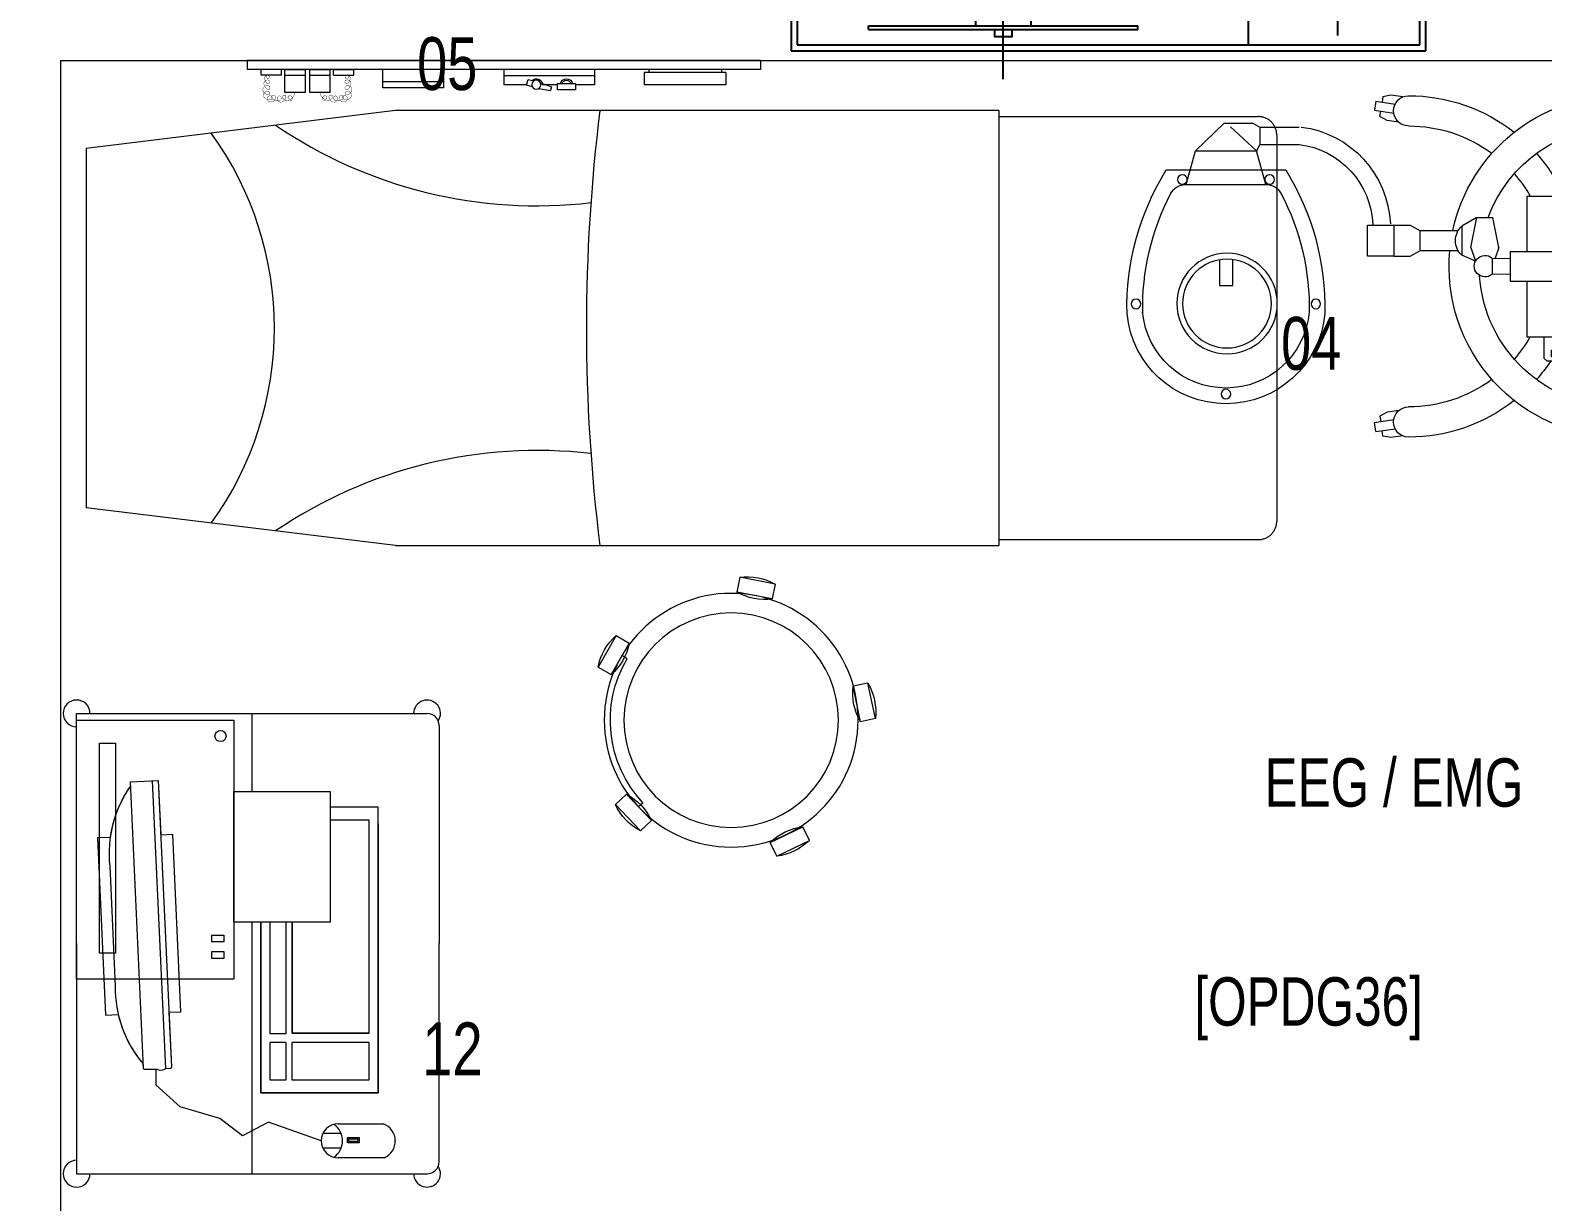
# Model space of a CAD drawing. Extents: x -234346 to 58427, y -132654 to -82394.
# Drawn here: x -101124 to -98621, y -107731 to -105792 of the extents above; entities that cross this region are included whole.
import ezdxf

# ---------------------------------------------------------------- set-up
doc = ezdxf.new("R2010")
doc.units = 0
doc.header["$LTSCALE"] = 8
doc.linetypes.add('HIDDEN', pattern=[9.525, 6.35, -3.175])
doc.layers.get('0').update_dxf_attribs({"color": 9, "lineweight": 5})
for name, color, linetype, lineweight in [('72_EGR_BASE_TEXT', 9, 'Continuous', 5), ('72_EGR_EQP_TAG', 9, 'Continuous', 5), ('F-ANNO-TEXT-PL', 7, 'Continuous', 25), ('LOADING', 9, 'Continuous', 5), ('Walls', 9, 'Continuous', 5)]:
    doc.layers.add(name, color=color, linetype=linetype, lineweight=lineweight)
doc.layers.add('FF-EQPM', color=3, linetype='Continuous')
doc.layers.add('FIRE', color=1, linetype='Continuous')
doc.styles.add('ROMAND', font='romand.shx')
doc.styles.add('X3G_ENTITY_257CFD', font='swisscl.ttf', dxfattribs={"height": 200})
doc.styles.add('X3G_ENTITY_2587E2', font='swisscl.ttf', dxfattribs={"height": 200})
doc.styles.add('X3G_ENTITY_258862', font='swisscl.ttf', dxfattribs={"height": 200})

# ---------------------------------------------------------------- blocks, each defined once
blk = doc.blocks.new('FHR')
for p, q in [((174.1, 276.7), (174.1, -46.7)), ((525, 230), (-525, 230)), ((-525, 230), (-525, 0)), ((525, 0), (525, 230)), ((515, 220), (-515, 220)), ((-515, 220), (-515, 0)), ((-378.9, 6.4), (-378.9, 204.4)), ((-231.4, 7.7), (-231.4, 220)), ((515, 0), (515, 220)), ((397, 194.9), (-48.8, 194.9)), ((-48.8, 194.9), (-48.8, 188.6)), ((397, 188.6), (-48.8, 188.6)), ((219.5, 188.6), (219.5, 41.4)), ((397, 194.9), (397, 188.6)), ((-286.9, 105.4), (-484.9, 105.4)), ((-392.7, 112.7), (-462.8, 112.7)), ((-385.2, 112.7), (-389, 105.7)), ((-389, 105.7), (-385.9, 98.1)), ((-303, 112.7), (-385.2, 112.7)), ((12.4, 115), (335.8, 115)), ((-392.7, 98.1), (-463.4, 98.1)), ((-303.1, 98.1), (-385.9, 98.1)), ((397, 41.4), (-48.8, 41.4)), ((-48.8, 35.1), (-48.8, 41.4)), ((397, 35.1), (-48.8, 35.1)), ((397, 35.1), (397, 41.4)), ((-525, 0), (525, 0)), ((-515, 10), (499.5, 10)), ((499.5, 10), (499.5, 0))]:
    blk.add_line(p, q)
for points in [[(159.9, 194.9), (159.9, 206.6), (188.3, 206.6), (188.3, 194.9)], [(128.7, 41.4), (128.7, 188.6)], [(159.9, 35.1), (162.2, 16.1), (185.5, 16.1), (188.3, 35.1)]]:
    blk.add_lwpolyline(points)
for centre, radius, start, end in [((-378.9, 105.4), 62.3, 6.756, 173.244), ((-378.9, 105.4), 58.4, 7.2101, 172.7899), ((-462.7, 105.4), 7.34, 90.5278, 264.1052), ((-378.9, 105.4), 15.6, 27.9958, 332.0042), ((-326.5, 110), 16.7, 314.3322, 342.9449), ((-330.6, 98.9), 21, 17.9265, 41.228), ((-314.8, 110), 16.7, 314.3322, 342.9449), ((-318.8, 98.9), 21, 17.9265, 41.228), ((-378.9, 105.4), 62.3, 186.756, 353.244), ((-378.9, 105.4), 58.4, 187.2101, 352.7899), ((513.5, -3.5), 19.4, 85.5009, 136.0643)]:
    blk.add_arc(centre, radius, start, end)
blk = doc.blocks.new('FFGF')
at = {"layer": 'FF-EQPM', "ltscale": 0.01, "rotation": 180}
blk.add_blockref('FHR', (-99340, -105596.5), dxfattribs=at)
blk = doc.blocks.new('ME19011A-P')
for p, q in [((-0.425, 0), (0.425, 0)), ((-0.425, 0), (-0.425, -0.015)), ((0.425, 0), (0.425, -0.015)), ((-0.425, -0.015), (0.425, -0.015)), ((-0.3675, -0.0198), (-0.2325, -0.0198)), ((-0.3675, -0.0198), (-0.3675, -0.0399)), ((-0.36, -0.015), (-0.36, -0.0198)), ((-0.24, -0.015), (-0.24, -0.0198)), ((-0.2325, -0.0198), (-0.2325, -0.0399)), ((-0.15, -0.015), (-0.15, -0.04)), ((-0.15, -0.025), (0, -0.025)), ((0, -0.015), (0, -0.04)), ((0.1, -0.015), (0.1, -0.045)), ((0.2, -0.045), (0.2, -0.015)), ((0.2818, -0.015), (0.2484, -0.015)), ((0.2484, -0.0243), (0.2484, -0.015)), ((0.2818, -0.0243), (0.2484, -0.0243)), ((0.2818, -0.0243), (0.2818, -0.015)), ((0.3211, -0.015), (0.2877, -0.015)), ((0.2877, -0.015), (0.2877, -0.0531)), ((0.3211, -0.0243), (0.2877, -0.0243)), ((0.3211, -0.0531), (0.3211, -0.015)), ((0.3623, -0.015), (0.3289, -0.015)), ((0.3289, -0.015), (0.3289, -0.0531)), ((0.3623, -0.0243), (0.3289, -0.0243)), ((0.3623, -0.0531), (0.3623, -0.015)), ((0.3682, -0.0243), (0.3682, -0.015)), ((0.3682, -0.015), (0.4016, -0.015)), ((0.3682, -0.0243), (0.4016, -0.0243)), ((0.4016, -0.0243), (0.4016, -0.015)), ((-0.3675, -0.0399), (-0.2325, -0.0399)), ((-0.15, -0.04), (-0.1187, -0.04)), ((-0.0887, -0.04), (-0.0637, -0.04)), ((-0.0606, -0.0371), (-0.0787, -0.0432)), ((-0.0787, -0.0432), (-0.077, -0.0497)), ((-0.0582, -0.046), (-0.077, -0.0497)), ((-0.0402, -0.0312), (-0.0496, -0.0337)), ((-0.047, -0.0434), (-0.0376, -0.0409)), ((-0.0376, -0.0409), (-0.0402, -0.0312)), ((-0.0379, -0.04), (0, -0.04)), ((0.1, -0.035), (0.2, -0.035)), ((0.1, -0.045), (0.2, -0.045)), ((0.2877, -0.0531), (0.3211, -0.0531)), ((0.3289, -0.0531), (0.3623, -0.0531))]:
    blk.add_line(p, q)
at = {"const_width": 0.000601}
for points in [[(0.3044, -0.0531, -0.184574), (0.2977, -0.0636, -1.44364), (0.2961, -0.0581, -0.837915), (0.2969, -0.0664, -0.30536), (0.2839, -0.062, -1.584726), (0.2894, -0.0609, -0.253153), (0.2827, -0.0684, -0.874198), (0.2775, -0.0585, -0.915253), (0.2791, -0.0658, -0.223821), (0.2683, -0.0644, -1.703343), (0.272, -0.0597, -0.588962), (0.2621, -0.068, -0.717795), (0.2625, -0.0581, -0.983104), (0.2645, -0.0644, -0.326362), (0.2534, -0.0609, -0.758716), (0.2609, -0.0514, -0.906186), (0.2593, -0.0565, -0.189488), (0.2526, -0.0522, -0.7948), (0.2613, -0.0423, -1.223996), (0.2574, -0.047, -0.072149), (0.2534, -0.0403, -0.645886), (0.2609, -0.0324, -1.366917), (0.2574, -0.0371, -0.078415), (0.2542, -0.0308, -0.723006), (0.2613, -0.0256, -1.105484), (0.2582, -0.0292, -0.221197), (0.2566, -0.0243, -0.221197)], [(0.3456, -0.0531, 0.184574), (0.3523, -0.0636, 1.44364), (0.3539, -0.0581, 0.837915), (0.3531, -0.0664, 0.30536), (0.3661, -0.062, 1.584726), (0.3606, -0.0609, 0.253153), (0.3673, -0.0684, 0.874198), (0.3725, -0.0585, 0.915253), (0.3709, -0.0658, 0.223821), (0.3817, -0.0644, 1.703343), (0.378, -0.0597, 0.588962), (0.3879, -0.068, 0.717795), (0.3875, -0.0581, 0.983104), (0.3855, -0.0644, 0.326362), (0.3966, -0.0609, 0.758716), (0.3891, -0.0514, 0.906186), (0.3907, -0.0565, 0.189488), (0.3974, -0.0522, 0.7948), (0.3887, -0.0423, 1.223996), (0.3926, -0.047, 0.072149), (0.3966, -0.0403, 0.645886), (0.3891, -0.0324, 1.366917), (0.3926, -0.0371, 0.078415), (0.3958, -0.0308, 0.723006), (0.3887, -0.0256, 1.105484), (0.3918, -0.0292, 0.221197), (0.3934, -0.0243, 0.221197)]]:
    blk.add_lwpolyline(points, format="xyb", dxfattribs=at)
blk.add_lwpolyline([(-0.1187, -0.0482), (-0.0887, -0.0482), (-0.0887, -0.0382), (-0.1187, -0.0382)], close=True)
blk.add_circle((-0.0537, -0.04), 0.0075)
for centre, radius, start, end in [((-0.1037, -0.04), 0.01, 10.4593, 169.5407), ((-0.1037, -0.04), 0.0075, 14.0075, 165.9925), ((-0.0537, -0.04), 0.01, 45, 180)]:
    blk.add_arc(centre, radius, start, end)
blk = doc.blocks.new('M.44.57.64')
at = {"layer": 'LOADING', "xscale": 1000.000000000002, "yscale": 1000.000000000002, "zscale": 1000.000000000002, "rotation": 225.9999036123427}
blk.add_blockref('ME19011A-P', (-80806.9, 16720.7), dxfattribs=at)
blk = doc.blocks.new('HF13902-P')
at = {"linetype": 'HIDDEN'}
for p, q in [((-0.35, -0.6824), (-0.35, -1.1124)), ((0.35, -0.6824), (0.35, -1.1124)), ((0.32, -1.1424), (-0.32, -1.1424))]:
    blk.add_line(p, q, dxfattribs=at)
at = {"linetype": 'Continuous'}
for points in [[(0.36, -0.5224), (0.36, -0.5224), (0.36, -0.5224), (0.36, -0.5224), (0.36, -0.5224), (0.36, -0.5224), (0.36, -0.5224), (0.36, -0.5224), (0.36, -0.5224), (0.36, -0.5224), (0.36, -0.5224), (0.36, -0.5224), (0.36, -0.5224), (0.36, -0.5224), (0.36, -0.5224), (0.36, -0.5224), (0.36, -0.5224), (0.36, -0.5224), (0.36, -0.5224), (0.36, -0.5224), (0.36, -0.5224), (0.36, -0.5224), (0.36, -0.5224), (0.36, -0.5224), (0.36, -0.5224), (0.36, -0.5224), (0.36, -0.5224), (0.36, -0.5224), (0.36, -0.5224), (0.36, -0.5224), (0.36, -0.5224), (0.36, -0.5224), (0.36, -0.5224), (0.36, -0.5224), (0.36, -0.5224), (0.36, -0.5224), (0.36, -0.5224), (0.36, -0.5224), (0.36, -0.5224), (0.36, -0.5224), (0.36, -0.5224), (0.36, -0.5224), (0.36, -0.5224), (0.36, -0.5224), (0.36, -0.5224), (0.36, -0.5224), (0.36, -0.5224), (0.36, -0.5224), (0.36, -0.5224), (0.36, -0.5224), (0.36, -0.5224), (0.36, -0.5224), (0.36, -0.5224), (0.36, -0.5224), (0.36, -0.5224), (0.36, -0.5224), (0.36, -0.5224), (0.36, -0.5224), (0.36, -0.5224), (0.36, -0.5224), (0.36, -0.5224), (0.36, -0.5224), (0.36, -0.5224), (0.36, -0.5224), (0.36, -0.5224), (0.36, -0.5224), (0.36, -0.5224), (0.36, -0.5224), (0.36, -0.5224), (0.36, -0.5224), (0.36, -0.5224), (0.36, -0.5224), (0.36, -0.5224), (0.36, -0.5224), (0.36, -0.5224), (0.36, -0.5224), (0.36, -0.5224), (0.36, -0.5224), (0.36, -0.5224), (0.36, -0.5224), (0.36, -0.5224), (0.36, -0.5224), (0.36, -0.5224), (0.36, -0.5224), (0.36, -0.5224), (0.36, -0.5224), (0.36, -0.5224), (0.36, -0.5224), (0.36, -0.5224), (0.36, -0.5224), (0.36, -0.5224), (0.36, -0.5224), (0.36, -0.5224), (0.36, -0.5224), (0.36, -0.5224), (0.36, -0.5224), (0.36, -0.5224), (0.36, -0.5224), (0.36, -0.5224), (0.36, -0.5224), (0.36, -0.5224), (0.36, -0.5224), (0.36, -0.5224), (0.36, -0.5224), (0.36, -0.5224), (0.36, -0.5224), (0.36, -0.5224), (0.36, -0.5224), (0.36, -0.5224), (0.36, -0.5224), (0.36, -0.5224), (0.36, -0.5224), (0.36, -0.5224), (0.36, -0.5224), (0.36, -0.5224), (0.36, -0.5224), (0.36, -0.5224), (0.36, -0.5224), (0.36, -0.5224), (0.36, -0.5224), (0.36, -0.5224), (0.36, -0.5224), (0.36, -0.5224), (0.36, -0.5224), (0.36, -0.5224), (0.36, -0.5224), (0.36, -0.5224), (0.36, -0.5224), (0.36, -0.5224), (0.36, -0.5224), (0.36, -0.5224), (0.36, -0.5224), (0.36, -0.5224), (0.36, -0.5224), (0.36, -0.5224), (0.36, -0.5224), (0.36, -0.5224), (0.36, -0.5224), (0.36, -0.5224), (0.36, -0.5224), (0.36, -0.5224), (0.36, -0.5224), (0.36, -0.5224), (0.36, -0.5224), (0.36, -0.5224), (0.36, -0.5224), (0.36, -0.5224), (0.36, -0.5224), (0.36, -0.5224), (0.36, -0.5224), (0.36, -0.5224), (0.36, -0.5224), (0.36, -0.5224), (0.36, -0.5224), (0.36, -0.5224), (0.36, -0.5224), (0.36, -0.5224), (0.36, -0.5224), (0.36, -0.5224), (0.36, -0.5224), (0.36, -0.5224), (0.36, -0.5224), (0.36, -0.5224), (0.36, -0.5224), (0.36, -0.5224), (0.36, -0.5224), (0.36, -0.5224), (0.36, -0.5224), (0.36, -0.5224), (0.36, -0.5224), (0.36, -0.5224), (0.36, -0.5224), (0.36, -0.5224), (0.36, -0.5224), (0.36, -0.5224), (0.36, -0.5224), (0.36, -0.5224), (0.36, -0.5224), (0.36, -0.5224), (0.36, -0.5224), (0.36, -0.5224), (0.36, -0.5224), (0.36, -0.5224), (0.36, -0.5224), (0.36, -0.5224), (0.36, -0.5224), (0.36, -0.5224), (0.36, -0.5224), (0.36, -0.5224), (0.36, -0.5224), (0.36, -0.5224), (0.36, -0.5224), (0.36, -0.5224), (0.36, -0.5224), (0.36, -0.5224), (0.36, -0.5224), (0.36, -0.5224), (0.36, -0.5224), (0.36, -0.5224), (0.36, -0.5224), (0.36, -0.5224), (0.36, -0.5224), (0.36, -0.5224), (0.36, -0.5224), (0.36, -0.5224), (0.36, -0.5224), (0.36, -0.5224), (0.36, -0.5224), (0.36, -0.5224), (0.36, -0.5224), (0.36, -0.5224), (0.36, -0.5224), (0.36, -0.5224), (0.36, -0.5224), (0.36, -0.5224), (0.36, -0.5224), (0.36, -0.5224), (0.36, -0.5224), (0.36, -0.5224)], [(0.36, -0.5224), (0.36, -0.5224), (0.36, -0.5224), (0.36, -0.5224), (0.36, -0.5224), (0.36, -0.5224), (0.36, -0.5224), (0.36, -0.5224), (0.36, -0.5224), (0.36, -0.5224), (0.36, -0.5224), (0.36, -0.5224), (0.36, -0.5224), (0.36, -0.5224), (0.36, -0.5224), (0.36, -0.5224), (0.36, -0.5224), (0.36, -0.5224), (0.36, -0.5224), (0.36, -0.5224), (0.36, -0.5224), (0.36, -0.5224), (0.36, -0.5224), (0.36, -0.5224), (0.36, -0.5224), (0.36, -0.5224), (0.36, -0.5224), (0.36, -0.5224), (0.36, -0.5224), (0.36, -0.5224), (0.36, -0.5224), (0.36, -0.5224), (0.36, -0.5224), (0.36, -0.5224), (0.36, -0.5224), (0.36, -0.5224), (0.36, -0.5224), (0.36, -0.5224), (0.36, -0.5224), (0.36, -0.5224), (0.36, -0.5224), (0.36, -0.5224), (0.36, -0.5224), (0.36, -0.5224), (0.36, -0.5224), (0.36, -0.5224), (0.36, -0.5224), (0.36, -0.5224), (0.36, -0.5224), (0.36, -0.5224), (0.36, -0.5224), (0.36, -0.5224), (0.36, -0.5224), (0.36, -0.5224), (0.36, -0.5224), (0.36, -0.5224), (0.36, -0.5224), (0.36, -0.5224), (0.36, -0.5224), (0.36, -0.5224), (0.36, -0.5224), (0.36, -0.5224), (0.36, -0.5224), (0.36, -0.5224), (0.36, -0.5224), (0.36, -0.5224), (0.36, -0.5224), (0.36, -0.5224), (0.36, -0.5224), (0.36, -0.5224), (0.36, -0.5224), (0.36, -0.5224), (0.36, -0.5224), (0.36, -0.5224), (0.36, -0.5224), (0.36, -0.5224), (0.36, -0.5224), (0.36, -0.5224), (0.36, -0.5224), (0.36, -0.5224), (0.36, -0.5224), (0.36, -0.5224), (0.36, -0.5224), (0.36, -0.5224), (0.36, -0.5224), (0.36, -0.5224), (0.36, -0.5224), (0.36, -0.5224), (0.36, -0.5224), (0.36, -0.5224), (0.36, -0.5224), (0.36, -0.5224), (0.36, -0.5224), (0.36, -0.5224), (0.36, -0.5224), (0.36, -0.5224), (0.36, -0.5224), (0.36, -0.5224), (0.36, -0.5224), (0.36, -0.5224), (0.36, -0.5224), (0.36, -0.5224), (0.36, -0.5224), (0.36, -0.5224), (0.36, -0.5224), (0.36, -0.5224), (0.36, -0.5224), (0.36, -0.5224), (0.36, -0.5224), (0.36, -0.5224), (0.36, -0.5224), (0.36, -0.5224), (0.36, -0.5224), (0.36, -0.5224), (0.36, -0.5224), (0.36, -0.5224), (0.36, -0.5224), (0.36, -0.5224), (0.36, -0.5224), (0.36, -0.5224), (0.36, -0.5224), (0.36, -0.5224), (0.36, -0.5224), (0.36, -0.5224), (0.36, -0.5224), (0.36, -0.5224), (0.36, -0.5224), (0.36, -0.5224), (0.36, -0.5224), (0.36, -0.5224), (0.36, -0.5224), (0.36, -0.5224), (0.36, -0.5224), (0.36, -0.5224), (0.36, -0.5224), (0.36, -0.5224), (0.36, -0.5224), (0.36, -0.5224), (0.36, -0.5224), (0.36, -0.5224), (0.36, -0.5224), (0.36, -0.5224), (0.36, -0.5224), (0.36, -0.5224), (0.36, -0.5224), (0.36, -0.5224), (0.36, -0.5224), (0.36, -0.5224), (0.36, -0.5224), (0.36, -0.5224), (0.36, -0.5224), (0.36, -0.5224), (0.36, -0.5224), (0.36, -0.5224), (0.36, -0.5224), (0.36, -0.5224), (0.36, -0.5224), (0.36, -0.5224), (0.36, -0.5224), (0.36, -0.5224), (0.36, -0.5224), (0.36, -0.5224), (0.36, -0.5224), (0.36, -0.5224), (0.36, -0.5224), (0.36, -0.5224), (0.36, -0.5224), (0.36, -0.5224), (0.36, -0.5224), (0.36, -0.5224), (0.36, -0.5224), (0.36, -0.5224), (0.36, -0.5224), (0.36, -0.5224), (0.36, -0.5224), (0.36, -0.5224), (0.36, -0.5224), (0.36, -0.5224), (0.36, -0.5224), (0.36, -0.5224), (0.36, -0.5224), (0.36, -0.5224), (0.36, -0.5224), (0.36, -0.5224), (0.36, -0.5224), (0.36, -0.5224), (0.36, -0.5224), (0.36, -0.5224), (0.36, -0.5224), (0.36, -0.5224), (0.36, -0.5224), (0.36, -0.5224), (0.36, -0.5224), (0.36, -0.5224), (0.36, -0.5224), (0.36, -0.5224), (0.36, -0.5224), (0.36, -0.5224), (0.36, -0.5224), (0.36, -0.5224), (0.36, -0.5224), (0.36, -0.5224), (0.36, -0.5224), (0.36, -0.5224), (0.36, -0.5224), (0.36, -0.5224), (0.36, -0.5224), (0.36, -0.5224), (0.36, -0.5224), (0.36, -0.5224), (0.36, -0.5224), (0.36, -0.5224), (0.36, -0.5224), (0.36, -0.5224)], [(0.36, -0.5224), (0.36, -0.5224), (0.36, -0.5224), (0.36, -0.5224), (0.36, -0.5224), (0.36, -0.5224), (0.36, -0.5224), (0.36, -0.5224), (0.36, -0.5224), (0.36, -0.5224), (0.36, -0.5224), (0.36, -0.5224), (0.36, -0.5224), (0.36, -0.5224), (0.36, -0.5224), (0.36, -0.5224), (0.36, -0.5224), (0.36, -0.5224), (0.36, -0.5224), (0.36, -0.5224), (0.36, -0.5224), (0.36, -0.5224), (0.36, -0.5224), (0.36, -0.5224), (0.36, -0.5224), (0.36, -0.5224), (0.36, -0.5224), (0.36, -0.5224), (0.36, -0.5224), (0.36, -0.5224), (0.36, -0.5224), (0.36, -0.5224), (0.36, -0.5224), (0.36, -0.5224), (0.36, -0.5224), (0.36, -0.5224), (0.36, -0.5224), (0.36, -0.5224), (0.36, -0.5224), (0.36, -0.5224), (0.36, -0.5224), (0.36, -0.5224), (0.36, -0.5224), (0.36, -0.5224), (0.36, -0.5224), (0.36, -0.5224), (0.36, -0.5224), (0.36, -0.5224), (0.36, -0.5224), (0.36, -0.5224), (0.36, -0.5224), (0.36, -0.5224), (0.36, -0.5224), (0.36, -0.5224), (0.36, -0.5224), (0.36, -0.5224), (0.36, -0.5224), (0.36, -0.5224), (0.36, -0.5224), (0.36, -0.5224), (0.36, -0.5224), (0.36, -0.5224), (0.36, -0.5224), (0.36, -0.5224), (0.36, -0.5224), (0.36, -0.5224), (0.36, -0.5224), (0.36, -0.5224), (0.36, -0.5224), (0.36, -0.5224), (0.36, -0.5224), (0.36, -0.5224), (0.36, -0.5224), (0.36, -0.5224), (0.36, -0.5224), (0.36, -0.5224), (0.36, -0.5224), (0.36, -0.5224), (0.36, -0.5224), (0.36, -0.5224), (0.36, -0.5224), (0.36, -0.5224), (0.36, -0.5224), (0.36, -0.5224), (0.36, -0.5224), (0.36, -0.5224), (0.36, -0.5224), (0.36, -0.5224), (0.36, -0.5224), (0.36, -0.5224), (0.36, -0.5224), (0.36, -0.5224), (0.36, -0.5224), (0.36, -0.5224), (0.36, -0.5224), (0.36, -0.5224), (0.36, -0.5224), (0.36, -0.5224), (0.36, -0.5224), (0.36, -0.5224), (0.36, -0.5224), (0.36, -0.5224), (0.36, -0.5224), (0.36, -0.5224), (0.36, -0.5224), (0.36, -0.5224), (0.36, -0.5224), (0.36, -0.5224), (0.36, -0.5224), (0.36, -0.5224), (0.36, -0.5224), (0.36, -0.5224), (0.36, -0.5224), (0.36, -0.5224), (0.36, -0.5224), (0.36, -0.5224), (0.36, -0.5224), (0.36, -0.5224), (0.36, -0.5224), (0.36, -0.5224), (0.36, -0.5224), (0.36, -0.5224), (0.36, -0.5224), (0.36, -0.5224), (0.36, -0.5224), (0.36, -0.5224), (0.36, -0.5224), (0.36, -0.5224), (0.36, -0.5224), (0.36, -0.5224), (0.36, -0.5224), (0.36, -0.5224), (0.36, -0.5224), (0.36, -0.5224), (0.36, -0.5224), (0.36, -0.5224), (0.36, -0.5224), (0.36, -0.5224), (0.36, -0.5224), (0.36, -0.5224), (0.36, -0.5224), (0.36, -0.5224), (0.36, -0.5224), (0.36, -0.5224), (0.36, -0.5224), (0.36, -0.5224), (0.36, -0.5224), (0.36, -0.5224), (0.36, -0.5224), (0.36, -0.5224), (0.36, -0.5224), (0.36, -0.5224), (0.36, -0.5224), (0.36, -0.5224), (0.36, -0.5224), (0.36, -0.5224), (0.36, -0.5224), (0.36, -0.5224), (0.36, -0.5224), (0.36, -0.5224), (0.36, -0.5224), (0.36, -0.5224), (0.36, -0.5224), (0.36, -0.5224), (0.36, -0.5224), (0.36, -0.5224), (0.36, -0.5224), (0.36, -0.5224), (0.36, -0.5224), (0.36, -0.5224), (0.36, -0.5224), (0.36, -0.5224), (0.36, -0.5224), (0.36, -0.5224), (0.36, -0.5224), (0.36, -0.5224), (0.36, -0.5224), (0.36, -0.5224), (0.36, -0.5224), (0.36, -0.5224), (0.36, -0.5224), (0.36, -0.5224), (0.36, -0.5224), (0.36, -0.5224), (0.36, -0.5224), (0.36, -0.5224), (0.36, -0.5224), (0.36, -0.5224), (0.36, -0.5224), (0.36, -0.5224), (0.36, -0.5224), (0.36, -0.5224), (0.36, -0.5224), (0.36, -0.5224), (0.36, -0.5224), (0.36, -0.5224), (0.36, -0.5224), (0.36, -0.5224), (0.36, -0.5224), (0.36, -0.5224), (0.36, -0.5224), (0.36, -0.5224), (0.36, -0.5224), (0.36, -0.5224), (0.36, -0.5224), (0.36, -0.5224), (0.36, -0.5224), (0.36, -0.5224), (0.36, -0.5224), (0.36, -0.5224), (0.36, -0.5224), (0.36, -0.5224), (0.36, -0.5224), (0.36, -0.5224), (0.36, -0.5224), (0.36, -0.5224), (0.36, -0.5224), (0.36, -0.5224), (0.36, -0.5224), (0.36, -0.5224), (0.36, -0.5224), (0.36, -0.5224), (0.36, -0.5224), (0.36, -0.5224), (0.36, -0.5224), (0.36, -0.5224), (0.36, -0.5224), (0.36, -0.5224), (0.36, -0.5224), (0.36, -0.5224), (0.36, -0.5224), (0.36, -0.5224), (0.36, -0.5224), (0.36, -0.5224), (0.36, -0.5224), (0.36, -0.5224), (0.36, -0.5224), (0.36, -0.5224), (0.36, -0.5224), (0.36, -0.5224), (0.36, -0.5224), (0.36, -0.5224), (0.36, -0.5224), (0.36, -0.5224), (0.36, -0.5224), (0.36, -0.5224), (0.36, -0.5224), (0.36, -0.5224), (0.36, -0.5224), (0.36, -0.5224), (0.36, -0.5224), (0.36, -0.5224), (0.36, -0.5224), (0.36, -0.5224), (0.36, -0.5224), (0.36, -0.5224), (0.36, -0.5224), (0.36, -0.5224), (0.36, -0.5224), (0.36, -0.5224), (0.36, -0.5224), (0.36, -0.5224), (0.36, -0.5224), (0.36, -0.5224), (0.36, -0.5224), (0.36, -0.5224), (0.36, -0.5224), (0.36, -0.5224), (0.36, -0.5224), (0.36, -0.5224), (0.36, -0.5224), (0.36, -0.5224), (0.36, -0.5224), (0.36, -0.5224), (0.36, -0.5224), (0.36, -0.5224), (0.36, -0.5224)]]:
    blk.add_lwpolyline(points, close=True, dxfattribs=at)
for points in [[(0.36, -0.5224), (0.36, -0.5224), (0.36, -0.5224), (0.36, -0.5224), (0.36, -0.5224), (0.36, -0.5224), (0.36, -0.5224), (0.36, -0.5224)], [(0.36, -0.5224), (0.36, -0.5224), (0.36, -0.5224), (0.36, -0.5224), (0.36, -0.5224), (0.36, -0.5224), (0.36, -0.5224), (0.36, -0.5224), (0.36, -0.5224), (0.36, -0.5224), (0.36, -0.5224), (0.36, -0.5224), (0.36, -0.5224), (0.36, -0.5224), (0.36, -0.5224), (0.36, -0.5224), (0.36, -0.5224), (0.36, -0.5224), (0.36, -0.5224), (0.36, -0.5224), (0.36, -0.5224), (0.36, -0.5224), (0.36, -0.5224), (0.36, -0.5224), (0.36, -0.5224), (0.36, -0.5224), (0.36, -0.5224), (0.36, -0.5224), (0.36, -0.5224), (0.36, -0.5224), (0.36, -0.5224), (0.36, -0.5224), (0.36, -0.5224), (0.36, -0.5224), (0.36, -0.5224), (0.36, -0.5224), (0.36, -0.5224), (0.36, -0.5224), (0.36, -0.5224), (0.36, -0.5224), (0.36, -0.5224), (0.36, -0.5224), (0.36, -0.5224), (0.36, -0.5224), (0.36, -0.5224), (0.36, -0.5224), (0.36, -0.5224), (0.36, -0.5224), (0.36, -0.5224), (0.36, -0.5224), (0.36, -0.5224), (0.36, -0.5224), (0.36, -0.5224), (0.36, -0.5224), (0.36, -0.5224), (0.36, -0.5224), (0.36, -0.5224), (0.36, -0.5224), (0.36, -0.5224), (0.36, -0.5224), (0.36, -0.5224), (0.36, -0.5224), (0.36, -0.5224), (0.36, -0.5224), (0.36, -0.5224), (0.36, -0.5224), (0.36, -0.5224), (0.36, -0.5224), (0.36, -0.5224), (0.36, -0.5224), (0.36, -0.5224), (0.36, -0.5224), (0.36, -0.5224), (0.36, -0.5224), (0.36, -0.5224), (0.36, -0.5224), (0.36, -0.5224), (0.36, -0.5224), (0.36, -0.5224), (0.36, -0.5224), (0.36, -0.5224), (0.36, -0.5224), (0.36, -0.5224), (0.36, -0.5224), (0.36, -0.5224), (0.36, -0.5224), (0.36, -0.5224), (0.36, -0.5224), (0.36, -0.5224), (0.36, -0.5224), (0.36, -0.5224), (0.36, -0.5224), (0.36, -0.5224), (0.36, -0.5224), (0.36, -0.5224), (0.36, -0.5224), (0.36, -0.5224), (0.36, -0.5224), (0.36, -0.5224), (0.36, -0.5224), (0.36, -0.5224), (0.36, -0.5224), (0.36, -0.5224), (0.36, -0.5224), (0.36, -0.5224), (0.36, -0.5224), (0.36, -0.5224), (0.36, -0.5224), (0.36, -0.5224), (0.36, -0.5224), (0.36, -0.5224)], [(0.36, -0.5224), (0.36, -0.5224), (0.36, -0.5224), (0.36, -0.5224), (0.36, -0.5224), (0.36, -0.5224), (0.36, -0.5224), (0.36, -0.5224), (0.36, -0.5224), (0.36, -0.5224), (0.36, -0.5224), (0.36, -0.5224), (0.36, -0.5224), (0.36, -0.5224), (0.36, -0.5224), (0.36, -0.5224), (0.36, -0.5224)], [(0.36, -0.5224), (0.36, -0.5224), (0.36, -0.5224), (0.36, -0.5224), (0.36, -0.5224), (0.36, -0.5224), (0.36, -0.5224)], [(0.36, -0.5224), (0.36, -0.5224), (0.36, -0.5224), (0.36, -0.5224), (0.36, -0.5224), (0.36, -0.5224), (0.36, -0.5224), (0.36, -0.5224), (0.36, -0.5224), (0.36, -0.5224), (0.36, -0.5224), (0.36, -0.5224)], [(0.36, -0.5224), (0.36, -0.5224), (0.36, -0.5224), (0.36, -0.5224), (0.36, -0.5224), (0.36, -0.5224), (0.36, -0.5224), (0.36, -0.5224), (0.36, -0.5224), (0.36, -0.5224), (0.36, -0.5224), (0.36, -0.5224), (0.36, -0.5224), (0.36, -0.5224), (0.36, -0.5224), (0.36, -0.5224), (0.36, -0.5224), (0.36, -0.5224), (0.36, -0.5224), (0.36, -0.5224), (0.36, -0.5224), (0.36, -0.5224), (0.36, -0.5224), (0.36, -0.5224), (0.36, -0.5224), (0.36, -0.5224), (0.36, -0.5224), (0.36, -0.5224), (0.36, -0.5224), (0.36, -0.5224), (0.36, -0.5224), (0.36, -0.5224), (0.36, -0.5224), (0.36, -0.5224), (0.36, -0.5224), (0.36, -0.5224), (0.36, -0.5224), (0.36, -0.5224), (0.36, -0.5224), (0.36, -0.5224), (0.36, -0.5224), (0.36, -0.5224), (0.36, -0.5224), (0.36, -0.5224), (0.36, -0.5224), (0.36, -0.5224), (0.36, -0.5224), (0.36, -0.5224), (0.36, -0.5224), (0.36, -0.5224), (0.36, -0.5224), (0.36, -0.5224), (0.36, -0.5224), (0.36, -0.5224), (0.36, -0.5224), (0.36, -0.5224), (0.36, -0.5224), (0.36, -0.5224), (0.36, -0.5224), (0.36, -0.5224), (0.36, -0.5224), (0.36, -0.5224), (0.36, -0.5224), (0.36, -0.5224), (0.36, -0.5224), (0.36, -0.5224), (0.36, -0.5224), (0.36, -0.5224), (0.36, -0.5224), (0.36, -0.5224), (0.36, -0.5224), (0.36, -0.5224), (0.36, -0.5224), (0.36, -0.5224), (0.36, -0.5224), (0.36, -0.5224), (0.36, -0.5224), (0.36, -0.5224), (0.36, -0.5224), (0.36, -0.5224), (0.36, -0.5224), (0.36, -0.5224), (0.36, -0.5224), (0.36, -0.5224), (0.36, -0.5224), (0.36, -0.5224), (0.36, -0.5224), (0.36, -0.5224), (0.36, -0.5224)], [(0.36, -0.5224), (0.36, -0.5224), (0.36, -0.5224), (0.36, -0.5224), (0.36, -0.5224), (0.36, -0.5224), (0.36, -0.5224), (0.36, -0.5224), (0.36, -0.5224), (0.36, -0.5224)], [(0.36, -0.5224), (0.36, -0.5224), (0.36, -0.5224), (0.36, -0.5224), (0.36, -0.5224), (0.36, -0.5224), (0.36, -0.5224), (0.36, -0.5224), (0.36, -0.5224), (0.36, -0.5224)], [(0.36, -0.5224), (0.36, -0.5224), (0.36, -0.5224), (0.36, -0.5224), (0.36, -0.5224), (0.36, -0.5224), (0.36, -0.5224), (0.36, -0.5224), (0.36, -0.5224), (0.36, -0.5224), (0.36, -0.5224), (0.36, -0.5224), (0.36, -0.5224), (0.36, -0.5224), (0.36, -0.5224)], [(0.36, -0.5224), (0.36, -0.5224), (0.36, -0.5224), (0.36, -0.5224), (0.36, -0.5224), (0.36, -0.5224), (0.36, -0.5224), (0.36, -0.5224), (0.36, -0.5224), (0.36, -0.5224)], [(0.36, -0.5224), (0.36, -0.5224), (0.36, -0.5224), (0.36, -0.5224), (0.36, -0.5224), (0.36, -0.5224), (0.36, -0.5224)], [(0.36, -0.5224), (0.36, -0.5224), (0.36, -0.5224), (0.36, -0.5224), (0.36, -0.5224), (0.36, -0.5224), (0.36, -0.5224), (0.36, -0.5224), (0.36, -0.5224), (0.36, -0.5224)], [(0.36, -0.5224), (0.36, -0.5224), (0.36, -0.5224), (0.36, -0.5224), (0.36, -0.5224), (0.36, -0.5224), (0.36, -0.5224), (0.36, -0.5224), (0.36, -0.5224), (0.36, -0.5224), (0.36, -0.5224), (0.36, -0.5224), (0.36, -0.5224), (0.36, -0.5224), (0.36, -0.5224), (0.36, -0.5224), (0.36, -0.5224), (0.36, -0.5224)], [(0.36, -0.5224), (0.36, -0.5224), (0.36, -0.5224), (0.36, -0.5224), (0.36, -0.5224), (0.36, -0.5224), (0.36, -0.5224), (0.36, -0.5224), (0.36, -0.5224)]]:
    blk.add_lwpolyline(points, dxfattribs=at)
blk.add_circle((0.36, -0.5224), 0.000000101)
for centre, radius, start, end in [((0, 1.0679), 0.5515, 234.1788, 305.8212), ((-0.9704, 0.0819), 0.7679, 353.3222, 34.2669), ((0.9704, 0.0819), 0.7679, 145.7331, 186.6778), ((0, -2.9071), 2.9071, 82.8865, 97.1135)]:
    blk.add_arc(centre, radius, start, end)
at = {"linetype": 'HIDDEN'}
for centre, start, end in [((-0.32, -1.1124), 180, 270), ((0.32, -1.1124), 270, 0)]:
    blk.add_arc(centre, 0.03, start, end, dxfattribs=at)
at = {"layer": 'LOADING'}
for p, q in [((-0.36, 0.3161), (-0.2975, 0.8276)), ((0.2975, 0.8276), (-0.2975, 0.8276)), ((0.36, 0.3161), (0.2975, 0.8276)), ((-0.36, 0.3161), (-0.36, -0.6824)), ((0.36, -0.6824), (0.36, 0.3161)), ((0.36, -0.6824), (-0.36, -0.6824))]:
    blk.add_line(p, q, dxfattribs=at)
blk = doc.blocks.new('mobile light')
at = {"layer": 'LOADING'}
for p, q in [((1883.78, -497.56), (1883.65, -498.45)), ((1885.1, -497.29), (1883.78, -497.56)), ((1887.04, -497.59), (1885.1, -497.29)), ((1923.94, -497.59), (1925.88, -497.29)), ((1925.88, -497.29), (1927.2, -497.56)), ((1927.2, -497.56), (1927.33, -498.45)), ((1882.58, -498.29), (1882.35, -499.8)), ((1882.35, -499.8), (1885.55, -500.28)), ((1882.58, -498.29), (1885.78, -498.78)), ((1883.28, -500.85), (1883.42, -499.96)), ((1928.41, -498.29), (1925.2, -498.78)), ((1928.63, -499.8), (1925.43, -500.28)), ((1927.7, -500.85), (1927.56, -499.96)), ((1928.41, -498.29), (1928.63, -499.8)), ((1884.47, -501.5), (1883.28, -500.85)), ((1886.4, -501.79), (1884.47, -501.5)), ((1924.58, -501.79), (1926.52, -501.5)), ((1926.52, -501.5), (1927.7, -500.85)), ((1947.59, -502.62), (1941.09, -502.62)), ((1948.76, -501.94), (1947.59, -502.62)), ((1947.59, -502.62), (1947.59, -505.45)), ((1948.15, -506.5), (1952.41, -502.55)), ((1953.47, -501.94), (1948.76, -501.94)), ((1958.23, -506.5), (1953.47, -501.94)), ((1947.59, -505.45), (1941.09, -505.45)), ((1947.59, -505.45), (1948.15, -506.5)), ((1946.6, -512.08), (1948.15, -506.5)), ((1958.23, -506.5), (1948.15, -506.5)), ((1959.78, -512.08), (1958.23, -506.5)), ((1963.08, -509.67), (1943.3, -509.67)), ((1959.78, -512.08), (1946.6, -512.08)), ((1908.01, -522.53), (1909, -517.55)), ((1911.69, -517.55), (1909, -517.55)), ((1912.69, -522.53), (1911.69, -517.55)), ((1911.69, -517.55), (1914.17, -518.99)), ((1914.17, -518.99), (1914.17, -523.77)), ((1921.08, -519.69), (1914.74, -519.69)), ((1922.73, -518.8), (1921.08, -519.69)), ((1921.08, -519.69), (1921.08, -523.01)), ((1921.08, -519.69), (1921.08, -523.01)), ((1925.38, -518.8), (1922.73, -518.8)), ((1908.01, -522.53), (1908.62, -524.28)), ((1912.69, -522.53), (1911.9, -524.78)), ((1921.08, -523.01), (1914.77, -523.01)), ((1922.73, -523.93), (1921.08, -523.04)), ((1892.68, -523.97), (1883.05, -523.97)), ((1892.68, -528.06), (1892.68, -523.24)), ((1892.68, -523.24), (1906.16, -523.24)), ((1897.5, -528.06), (1897.5, -523.24)), ((1906.16, -523.24), (1906.16, -528.06)), ((1909.15, -524.25), (1906.16, -524.32)), ((1909.15, -524.25), (1909.15, -526.94)), ((1911.9, -524.78), (1914.17, -523.77)), ((1925.38, -523.93), (1922.73, -523.93)), ((1892.68, -527.34), (1883.05, -527.34)), ((1906.16, -528.06), (1892.68, -528.06)), ((1909.15, -526.94), (1906.16, -526.87)), ((1884.47, -549.77), (1883.28, -550.42)), ((1883.28, -550.42), (1883.42, -551.31)), ((1886.4, -549.48), (1884.47, -549.77)), ((1924.58, -549.48), (1926.52, -549.77)), ((1926.52, -549.77), (1927.7, -550.42)), ((1927.7, -550.42), (1927.56, -551.31)), ((1882.35, -551.47), (1885.55, -550.99)), ((1882.58, -552.98), (1882.35, -551.47)), ((1882.58, -552.98), (1885.78, -552.5)), ((1883.78, -553.71), (1883.65, -552.82)), ((1928.41, -552.98), (1925.2, -552.5)), ((1928.63, -551.47), (1925.43, -550.99)), ((1927.2, -553.71), (1927.33, -552.82)), ((1928.41, -552.98), (1928.63, -551.47)), ((1885.1, -553.98), (1883.78, -553.71)), ((1887.04, -553.69), (1885.1, -553.98)), ((1923.94, -553.69), (1925.88, -553.98)), ((1925.88, -553.98), (1927.2, -553.71))]:
    blk.add_line(p, q, dxfattribs=at)
for points in [[(1903.33, -523.24), (1903.33, -514.02), (1891.61, -514.02), (1891.61, -523.97)], [(1954.27, -524.55), (1954.27, -528.82), (1952.05, -528.82), (1952.05, -524.5)], [(1891.61, -527.34), (1891.61, -537.34), (1903.33, -537.34), (1903.33, -528.06)], [(1892.74, -537.34), (1892.74, -539.04), (1895.76, -539.04), (1895.76, -537.34)], [(1898.05, -537.34), (1898.05, -539.5)], [(1898.05, -540.63), (1898.05, -540.87), (1898.53, -541.35), (1900.02, -541.35), (1900.5, -540.87), (1900.5, -537.34)]]:
    blk.add_lwpolyline(points, dxfattribs=at)
for points in [[(1929.78, -518.8), (1925.38, -518.8), (1925.38, -523.93), (1929.78, -523.93)], [(1899.3, -539.5), (1888.5, -539.5), (1888.5, -540.63), (1899.3, -540.63)]]:
    blk.add_lwpolyline(points, close=True, dxfattribs=at)
for centre, radius in [((1945.96, -511.25), 0.793), ((1960.42, -511.25), 0.793), ((1953.01, -531.79), 8.32), ((1953.01, -531.79), 7.35), ((1938.31, -531.85), 0.793), ((1968.07, -531.85), 0.793), ((1953.19, -546.77), 0.793)]:
    blk.add_circle(centre, radius, dxfattribs=at)
for centre, radius, start, end in [((1888.02, -499.89), 2.5, 90, 270), ((1888.02, -525.64), 28.25, 12.1463, 90), ((1922.96, -525.64), 28.25, 90, 128.2073), ((1922.96, -499.89), 2.5, 270, 90), ((1888.02, -525.64), 23.25, 20.3387, 90), ((1922.96, -525.64), 23.25, 90, 126.3743), ((1942.82, -519.31), 16.86, 97.1293, 177.6115), ((1942.82, -519.31), 13.97, 97.1293, 177.6115), ((1922.96, -525.64), 28.25, 138.4974, 155.7305), ((1922.96, -525.64), 23.25, 138.7224, 150.0382), ((1980.13, -532.49), 43.32, 148.2167, 181.2501), ((1926.25, -532.49), 43.32, 358.7499, 31.7833), ((1946.6, -514.96), 2.89, 90, 152.4092), ((1959.78, -514.96), 2.89, 27.5908, 90), ((1980.13, -532.49), 40.72, 152.4092, 181.2501), ((1926.25, -532.49), 40.72, 358.7499, 27.5908), ((1911.94, -521.38), 3.27, 313.0112, 46.9888), ((1888.02, -525.64), 28.25, 270, 5.3386), ((1883.05, -525.65), 1.68, 90, 270), ((1910.32, -525.6), 1.78, 229.0673, 130.9327), ((1888.02, -525.64), 23.25, 270, 356.3184), ((1953.19, -531.93), 16.44, 185.2361, 354.7639), ((1953.19, -531.93), 13.84, 185.2361, 354.7639), ((1922.96, -525.64), 28.25, 204.483, 208.105), ((1922.96, -525.64), 23.25, 210.2349, 221.2776), ((1922.96, -525.64), 28.25, 213.7985, 221.5026), ((1922.96, -525.64), 23.25, 233.6257, 270), ((1922.96, -525.64), 28.25, 231.7927, 270), ((1888.02, -551.39), 2.5, 90, 270), ((1922.96, -551.39), 2.5, 270, 90)]:
    blk.add_arc(centre, radius, start, end, dxfattribs=at)
blk = doc.blocks.new('M.168.61.15')
at = {"layer": 'LOADING'}
for p, q in [((-10248.8, 19911.8), (-10248.8, 20292.7)), ((-10248.8, 20292.7), (-9668.8, 20292.7)), ((-9958.8, 20292.7), (-9958.8, 20163.4)), ((-9648.8, 20272.7), (-9648.8, 19911.8)), ((-10160.3, 20179.3), (-10113, 20181.5)), ((-10160.3, 20179.3), (-10138.7, 19705.9)), ((-10101.1, 19705.1), (-10123, 20181)), ((-10091.3, 19708), (-10113, 20181.7)), ((-10108.9, 20091.4), (-10113, 20181.7)), ((-9749.5, 20110), (-9749.5, 19664.7)), ((-9749.5, 19664.7), (-9749.5, 20110)), ((-10193.1, 20087.5), (-10214.1, 20086.6)), ((-10193.1, 20087.5), (-10214.1, 20086.6)), ((-10214.1, 20086.6), (-10200.8, 19793.4)), ((-10214.1, 20086.6), (-10200.8, 19793.4)), ((-10089.4, 20092.2), (-10108.9, 20091.4)), ((-10089.4, 20092.2), (-10108.9, 20091.4)), ((-10076.1, 19799.1), (-10089.4, 20092.2)), ((-10076.1, 19799.1), (-10089.4, 20092.2)), ((-9765.1, 20069.2), (-9765.1, 19763.5)), ((-10193.8, 20040.3), (-10184.8, 19841.3)), ((-9958.8, 19947.3), (-9958.8, 19530.9)), ((-9944, 19664.7), (-9944, 19947.3)), ((-9944, 19947.3), (-9944, 19664.7)), ((-9902.4, 19947.3), (-9902.4, 19762.4)), ((-9892, 19763.5), (-9892, 19947.3)), ((-10248.8, 19911.8), (-10248.8, 19530.9)), ((-9648.8, 19550.9), (-9648.8, 19911.8)), ((-10200.8, 19793.4), (-10179.8, 19794.3)), ((-10200.8, 19793.4), (-10179.9, 19794.3)), ((-10095.5, 19798.2), (-10076.1, 19799.1)), ((-10095.5, 19798.2), (-10076.1, 19799.1)), ((-10091.3, 19708), (-10095.5, 19798.2)), ((-9765.1, 19763.5), (-9892, 19763.5)), ((-9928.4, 19685.5), (-9928.4, 19747.9)), ((-9902.4, 19747.9), (-9928.4, 19747.9)), ((-9902.4, 19747.9), (-9902.4, 19685.5)), ((-9765.1, 19747.9), (-9892, 19747.9)), ((-9892, 19685.5), (-9892, 19747.9)), ((-9765.1, 19747.9), (-9765.1, 19685.5)), ((-10139, 19713.2), (-10138.7, 19705.9)), ((-10136.6, 19704), (-10116.2, 19704.2)), ((-10136.6, 19704), (-10116.2, 19704.2)), ((-10116.9, 19677.7), (-10117.2, 19704.2)), ((-10101.1, 19705.1), (-10093.2, 19705.8)), ((-10101.1, 19705.1), (-10093.2, 19705.8)), ((-10077.1, 19641.4), (-10116.9, 19677.7)), ((-9902.4, 19685.5), (-9928.4, 19685.5)), ((-9765.1, 19685.5), (-9892, 19685.5)), ((-9749.5, 19664.7), (-9944, 19664.7)), ((-9944, 19664.7), (-9749.5, 19664.7)), ((-10011.5, 19622.3), (-10077.1, 19641.4)), ((-9974.3, 19593.8), (-10011.5, 19622.3)), ((-9931.1, 19616.3), (-9974.3, 19593.8)), ((-9844, 19585.4), (-9931.1, 19616.3)), ((-9811, 19597.7), (-9841.1, 19597.7)), ((-9811, 19573), (-9841.1, 19573)), ((-10248.8, 19530.9), (-9668.8, 19530.9))]:
    blk.add_line(p, q, dxfattribs=at)
for points in [[(-9988.6, 20281.4), (-9988.6, 19853.1), (-10248.8, 19853.1), (-10248.8, 20281.4)], [(-10184.6, 20243.5), (-10184.6, 19896.1), (-10210.9, 19896.1), (-10210.9, 20243.5)], [(-9829.3, 20163.4), (-9829.3, 19947.3), (-9988.6, 19947.3), (-9988.6, 20163.4)], [(-10004.9, 19926), (-10004.9, 19914.5), (-10025, 19914.5), (-10025, 19926)], [(-10004.9, 19898.7), (-10004.9, 19887.3), (-10025, 19887.3), (-10025, 19898.7)], [(-9780.9, 19591), (-9780.9, 19581.8), (-9800.5, 19581.8), (-9800.5, 19591)], [(-9783.4, 19588.5), (-9783.4, 19584.3), (-9798, 19584.3), (-9798, 19588.5)]]:
    blk.add_lwpolyline(points, close=True, dxfattribs=at)
for points in [[(-9944, 19947.3), (-9944, 19664.7), (-9749.5, 19664.7), (-9749.5, 20137.8), (-9829.3, 20137.8)], [(-9892, 19947.3), (-9892, 19763.5), (-9764.8, 19763.5), (-9764.8, 20116), (-9829.3, 20116)], [(-9902.4, 19947.3), (-9902.4, 19762.4), (-9928.4, 19762.4), (-9928.4, 19947.3)], [(-9816, 19613.4), (-9740.9, 19613.4)], [(-9721.3, 19585.4), (-9721.3, 19584.8)], [(-9739.5, 19557.4), (-9816, 19557.4)]]:
    blk.add_lwpolyline(points, dxfattribs=at)
blk.add_circle((-10010.6, 20255.2), 9.18, dxfattribs=at)
for centre, radius, start, end in [((-10248.8, 20292.7), 22.2, 0, 270), ((-9668.8, 20292.7), 22.2, 326.3067, 180), ((-9668.8, 20272.7), 20, 0, 90), ((-10002.1, 20061.1), 192.9, 144.9564, 186.199), ((-10002.1, 20061.1), 192.9, 144.9564, 172.1216), ((-9991.9, 19838), 192.9, 179.0011, 220.3267), ((-9991.9, 19838), 192.9, 193.0799, 220.3268), ((-10136.6, 19706), 2.08, 182.6241, 270.6241), ((-10136.6, 19706), 2.08, 182.6241, 270.6241), ((-10109.4, 19716.2), 13.8, 240.5606, 306.8112), ((-10109.4, 19716.2), 13.8, 240.5606, 306.8112), ((-10093.4, 19707.9), 2.08, 274.6241, 2.6239), ((-10093.4, 19707.9), 2.08, 274.6241, 2.6239), ((-9816, 19585.4), 28, 90, 270), ((-9841.6, 19585.4), 33, 304.6644, 55.3356), ((-9751.5, 19585.1), 30.2, 293.3421, 69.5419), ((-10248.8, 19530.9), 22.2, 90, 0), ((-9668.8, 19550.9), 20, 270, 0), ((-9668.8, 19530.9), 22.2, 180, 33.6936)]:
    blk.add_arc(centre, radius, start, end, dxfattribs=at)
blk = doc.blocks.new('GF1')
at = {"layer": 'LOADING', "color": 9, "extrusion": (-2.75759e-10, -1.16581e-09, -1)}
for p, q in [((-99950.3, -106697.7, 0), (-99955.1, -106722.2, 0)), ((-99891.4, -106709.2, 0), (-99950.3, -106697.7, 0)), ((-99896.3, -106733.7, 0), (-99955.1, -106722.2, 0)), ((-99891.4, -106709.2, 0), (-99896.3, -106733.7, 0)), ((-100154.9, -106794.4, 0), (-100184.7, -106846.5, 0)), ((-100154.9, -106794.4, 0), (-100133.2, -106806.8, 0)), ((-100133.2, -106806.8, 0), (-100163, -106858.9, 0)), ((-100136.5, -106832.6, 0), (-100145.1, -106827.5, 0)), ((-100184.7, -106846.5, 0), (-100163, -106858.9, 0)), ((-99738.3, -106873.1, 0), (-99762.7, -106878.3, 0)), ((-99750.2, -106937, 0), (-99762.7, -106878.3, 0)), ((-99725.8, -106931.8, 0), (-99738.3, -106873.1, 0)), ((-99725.8, -106931.8, 0), (-99750.2, -106937, 0)), ((-100137.8, -107056.9, 0), (-100155.9, -107074.1, 0)), ((-100114.6, -107117.6, 0), (-100155.9, -107074.1, 0)), ((-100096.5, -107100.4, 0), (-100137.8, -107056.9, 0)), ((-100110.3, -107071.2, 0), (-100117.6, -107078, 0)), ((-100096.5, -107100.4, 0), (-100114.6, -107117.6, 0)), ((-99899.8, -107136.9, 0), (-99845.8, -107110.8, 0)), ((-99834.9, -107133.3, 0), (-99845.8, -107110.8, 0)), ((-99889, -107159.4, 0), (-99899.8, -107136.9, 0)), ((-99889, -107159.4, 0), (-99834.9, -107133.3, 0))]:
    blk.add_line(p, q, dxfattribs=at)
for radius in [210, 177.5]:
    blk.add_circle((99964.4, -106934.4, 0), radius, dxfattribs=at)
for centre, radius, start, end in [((99937.7, -106789.3, 0), 92.5, 82.1819, 120.0312), ((99908.8, -106642.1, 0), 92.5, 262.1819, 300.0312), ((100093.8, -106863.9, 0), 92.5, 10.8573, 48.7066), ((100224, -106789.4, 0), 92.5, 190.8573, 228.7066), ((99964.4, -106934.4, 0), 200, 316.853, 30.615), ((99670.9, -106889.4, 0), 92.5, 329.0275, 6.8768), ((99817.6, -106920.7, 0), 92.5, 149.0275, 186.8768), ((100071.8, -107035.6, 0), 92.5, 297.5282, 335.3775), ((100180.6, -107138.9, 0), 92.5, 117.5282, 155.3775), ((99834.8, -107202.6, 0), 92.5, 45.294, 83.1433), ((99900, -107067.5, 0), 92.5, 225.294, 263.1433)]:
    blk.add_arc(centre, radius, start, end, dxfattribs=at)
at = {"layer": 'Walls', "color": 9}
for q in [(-101074.4, -109842.6), (-97539.4, -105842.6)]:
    blk.add_line((-101074.4, -105842.6), q, dxfattribs=at)
at = {"layer": 'LOADING', "color": 9, "xscale": -1, "rotation": 225.9999036123427}
blk.add_blockref('M.44.57.64', (-56235.2, -36099.9), dxfattribs=at)
at = {"layer": 'LOADING', "color": 9, "xscale": -10, "yscale": 10, "zscale": 10}
blk.add_blockref('mobile light', (-79613.7, -100926.9), dxfattribs=at)
at = {"layer": 'LOADING', "color": 9, "xscale": 1000, "yscale": 1000, "zscale": 1000, "rotation": 90.00000000000001}
blk.add_blockref('HF13902-P', (-100204, -106285.4, 0), dxfattribs=at)
at = {"layer": 'LOADING', "color": 9}
blk.add_blockref('M.168.61.15', (-90798.9, -127215.9, 0), dxfattribs=at)
at = {"layer": '72_EGR_BASE_TEXT', "color": 9, "char_height": 80, "attachment_point": 2}
for s, insert, style in [('EEG / EMG', (-98867.5, -106997.5, 0), 'X3G_ENTITY_258862'), ('[OPDG36]', (-99008.8, -107359.9), 'X3G_ENTITY_2587E2')]:
    blk.add_mtext(s, dxfattribs=dict(at, insert=insert, style=style))
at = {"layer": '72_EGR_EQP_TAG', "color": 9, "char_height": 87.47, "attachment_point": 2, "style": 'X3G_ENTITY_257CFD'}
for s, insert in [('05', (-100434.3, -105803.9)), ('04', (-99004.5, -106266.9, 0)), ('12', (-100425.7, -107434.7, 0))]:
    blk.add_mtext(s, dxfattribs=dict(at, insert=insert))

msp = doc.modelspace()

# ---------------------------------------------------------------- block references
at = {"layer": '72_EGR_EQP_TAG'}
msp.add_blockref('GF1', (0, 0), dxfattribs=at)
at = {"layer": 'FIRE'}
msp.add_blockref('FFGF', (0, 0), dxfattribs=at)

doc.saveas('drawing.dxf')
